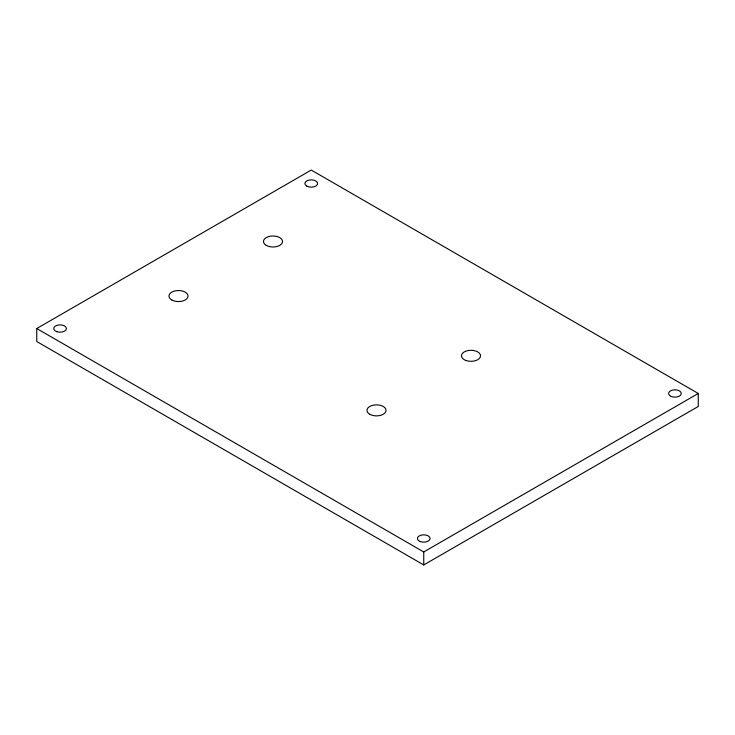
<?xml version="1.0" encoding="UTF-8"?>
<svg xmlns="http://www.w3.org/2000/svg" width="735" height="735" viewBox="0 0 735 735"><rect width="100%" height="100%" fill="white"/><g stroke="black" fill="none" stroke-linecap="round" stroke-linejoin="round"><path stroke-width="1.1" d="M36.75 328.527L311.254 170.051L698.25 393.482L698.25 406.473L423.746 564.949L36.75 341.518L36.75 328.527L423.746 551.957L698.25 393.482M423.746 551.957L423.746 564.949M56.889 331.715A6.367 3.675 0 0 0 66.435 328.527A6.367 3.675 0 0 0 56.889 325.348A6.367 3.675 0 0 0 56.889 331.715M306.853 186.166A6.367 3.675 0 0 0 317.428 184.384A6.367 3.675 0 0 0 309.463 179.983A6.367 3.675 0 0 0 306.853 186.166M420.346 541.603A6.367 3.675 0 0 0 430.113 538.645A6.367 3.675 0 0 0 420.797 535.245A6.367 3.675 0 0 0 420.346 541.603M671.257 396.477A6.367 3.675 0 0 0 681.271 393.822A6.367 3.675 0 0 0 672.268 390.147A6.367 3.675 0 0 0 671.257 396.477M466.229 360.582A9.546 5.512 0 0 0 480.543 355.804A9.546 5.512 0 0 0 466.229 351.036A9.546 5.512 0 0 0 466.229 360.582M266.254 245.389A9.546 5.512 0 0 0 282.222 242.917A9.546 5.512 0 0 0 270.526 236.174A9.546 5.512 0 0 0 266.254 245.389M171.751 299.954A9.546 5.512 0 0 0 187.719 297.482A9.546 5.512 0 0 0 176.032 290.729A9.546 5.512 0 0 0 171.751 299.954M370.072 414.439A9.546 5.512 0 0 0 385.829 411.545A9.546 5.512 0 0 0 373.6 405.114A9.546 5.512 0 0 0 370.072 414.439"/></g></svg>
